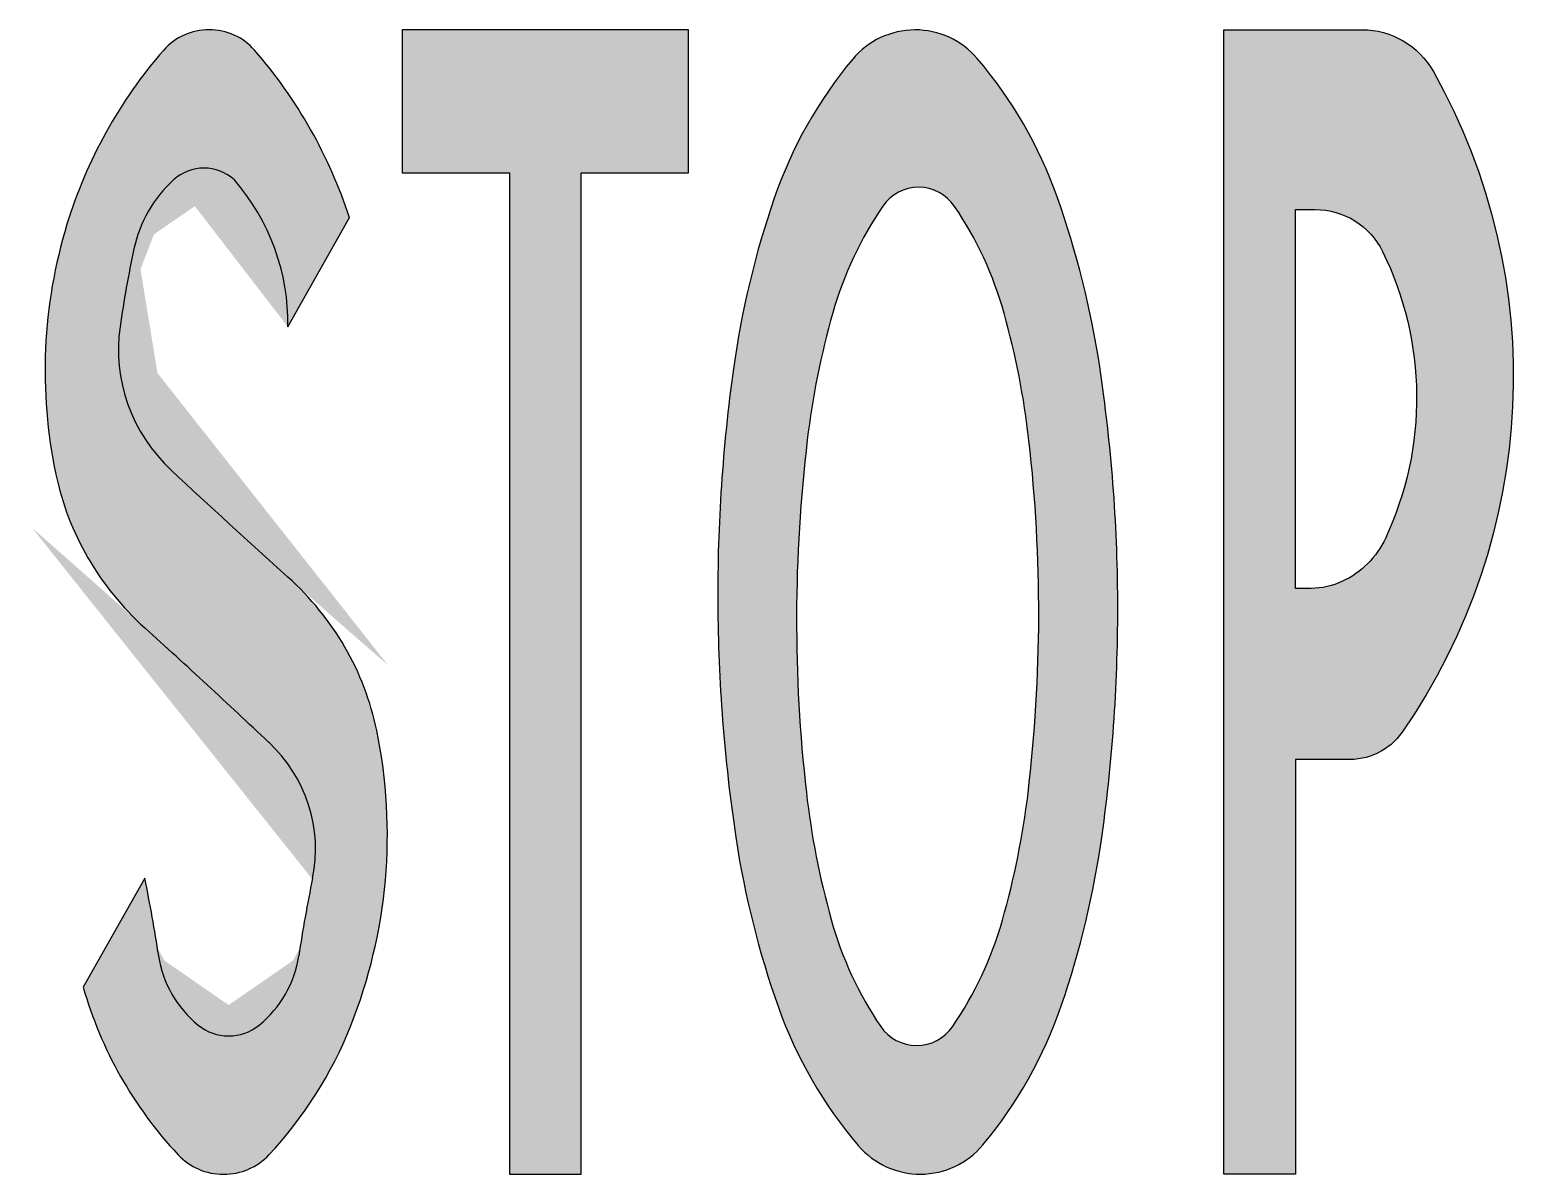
# Model space of a CAD drawing. Header units: metres. Extents: x -1.06 to 1.01, y 0 to 1.6.
import ezdxf

# ---------------------------------------------------------------- set-up
doc = ezdxf.new("R2010")
doc.units = ezdxf.units.M
doc.header["$LTSCALE"] = 0.2

msp = doc.modelspace()

# ---------------------------------------------------------------- hatches: boundary and pattern name
at = {"true_color": 0xfaf528}
h = msp.add_hatch(color=2, dxfattribs=at)
h.dxf.hatch_style = 1
edge = h.paths.add_edge_path()
edge.add_ellipse((-8.8747, -7.4328), major_axis=(-11.6596, 0), ratio=0.963855, start_angle=225.65154, end_angle=226.83116, ccw=False)
edge.add_ellipse((-0.876, 0.4542), major_axis=(0.2169, 0), ratio=0.963855, start_angle=-11.18, end_angle=45.6515, ccw=False)
edge.add_ellipse((1.5982, -0.0171), major_axis=(2.3052, 0), ratio=0.963855, start_angle=168.82, end_angle=171.6649)
edge.add_ellipse((-0.8437, 0.3277), major_axis=(0.1628, 0), ratio=0.963855, start_angle=-49.5014, end_angle=-8.3351, ccw=False)
edge.add_ellipse((-0.7805, 0.2564), major_axis=(-0.0655, 0), ratio=0.963855, start_angle=49.5014, end_angle=130.4986, ccw=False)
edge.add_ellipse((-0.7174, 0.3277), major_axis=(-0.1628, 0), ratio=0.963855, start_angle=8.3351, end_angle=49.5014, ccw=False)
edge.add_ellipse((-3.1592, -0.0171), major_axis=(-2.3052, 0), ratio=0.963855, start_angle=188.3351, end_angle=191.18)
edge.add_line((-0.8978, 0.4137), (-0.9838, 0.2613))
edge.add_ellipse((-0.405, 0.4137), major_axis=(-0.6, 0), ratio=0.963855, start_angle=15.2802, end_angle=28.6212)
edge.add_ellipse((-0.405, 0.4137), major_axis=(-0.6, 0), ratio=0.963855, start_angle=28.6212, end_angle=41.9622)
edge.add_ellipse((-0.7877, 0.082), major_axis=(-0.0853, 0), ratio=0.963855, start_angle=41.9622, end_angle=138.0378)
edge.add_ellipse((-1.1705, 0.4137), major_axis=(0.6, 0), ratio=0.963855, start_angle=-41.9622, end_angle=-20.9811)
edge.add_ellipse((-1.335, 0.4745), major_axis=(0.7762, 0), ratio=0.963855, start_angle=-20.9811, end_angle=11.2202)
edge.add_ellipse((-0.98, 0.5424), major_axis=(0.4143, 0), ratio=0.963855, start_angle=11.2202, end_angle=47.0693)
edge.add_ellipse((6.3364, 8.123), major_axis=(-10.3275, 0), ratio=0.963855, start_angle=45.82206, end_angle=47.06928, ccw=False)
edge.add_ellipse((-0.6908, 1.1526), major_axis=(-0.2438, 0), ratio=0.963855, start_angle=-7.8691, end_angle=45.8221, ccw=False)
edge.add_ellipse((0.7878, 0.9556), major_axis=(1.7365, 0), ratio=0.963855, start_angle=168.3539, end_angle=172.1309, ccw=False)
edge.add_ellipse((-0.7242, 1.256), major_axis=(0.1927, 0), ratio=0.963855, start_angle=133.8095, end_angle=168.3539, ccw=False)
edge.add_ellipse((-0.8151, 1.3473), major_axis=(0.0614, 0), ratio=0.963855, start_angle=46.1905, end_angle=133.8095, ccw=False)
edge.add_ellipse((-1.0218, 1.1905), major_axis=(0.324, 0), ratio=0.963855, start_angle=-1.0445, end_angle=39.7203, ccw=False)
edge.add_line((-0.6978, 1.1848), (-0.6118, 1.3372))
edge.add_ellipse((-1.2854, 1.1349), major_axis=(0.7055, 0), ratio=0.963855, start_angle=17.3037, end_angle=39.9387)
edge.add_ellipse((-0.8079, 1.5203), major_axis=(-0.0827, 0), ratio=0.963855, start_angle=219.9387, end_angle=320.0613)
edge.add_ellipse((-0.3337, 1.1376), major_axis=(0.7012, 0), ratio=0.963855, start_angle=140.0613, end_angle=163.6316)
edge.add_ellipse((-0.282, 1.123), major_axis=(-0.7551, 0), ratio=0.963855, start_angle=-16.3684, end_angle=11.4584)
edge.add_ellipse((-0.6107, 1.0587), major_axis=(0.4197, 0), ratio=0.963855, start_angle=191.4584, end_angle=226.8312)
h = msp.add_hatch(color=2, dxfattribs=at)
h.dxf.hatch_style = 1
h.paths.add_polyline_path([(-0.2882, 1.4), (-0.1382, 1.4), (-0.1382, 1.6), (-0.5382, 1.6), (-0.5382, 1.4), (-0.3882, 1.4), (-0.3882, 0), (-0.2882, 0)])
h = msp.add_hatch(color=2, dxfattribs=at)
h.dxf.hatch_style = 1
h.paths.add_polyline_path([(-0.0971, 0.7984, 0.035951), (-0.0719, 0.4712, 0.048145), (-0.0124, 0.2333, 0.091404), (0.0992, 0.04, 0.221001), (0.1864, 0, 0.221001), (0.2733, 0.0409, 0.091404), (0.3829, 0.2353, 0.048145), (0.4399, 0.4738, 0.035951), (0.4618, 0.8013, 0.035951), (0.4366, 1.1285, 0.048145), (0.3771, 1.3664, 0.091404), (0.2655, 1.5597, 0.221001), (0.1783, 1.5997, 0.221001), (0.0914, 1.5588, 0.091404), (-0.0182, 1.3644, 0.048145), (-0.0752, 1.1259, 0.035951)])
h.paths.add_polyline_path([(0.028, 1.0266, -0.039673), (0.0637, 1.2043, -0.080902), (0.1337, 1.3533, -0.248159), (0.1838, 1.3797, -0.248159), (0.2338, 1.353, -0.080902), (0.303, 1.2036, -0.039673), (0.3377, 1.0258, -0.029084), (0.3514, 0.7792, -0.029084), (0.3364, 0.5328, -0.039673), (0.3007, 0.3552, -0.080902), (0.2307, 0.2061, -0.248159), (0.1806, 0.1798, -0.248159), (0.1306, 0.2064, -0.080902), (0.0614, 0.3558, -0.039673), (0.0267, 0.5336, -0.029084), (0.013, 0.7802, -0.029084)], flags=16)
h = msp.add_hatch(color=2, dxfattribs=at)
h.dxf.hatch_style = 1
h.paths.add_polyline_path([(0.9028, 1.5416, 0.271041), (0.803, 1.6), (0.61, 1.6), (0.61, 0), (0.71, 0), (0.71, 0.5798), (0.7806, 0.5798, 0.262181), (0.8591, 0.6178, 0.287164)])
h.paths.add_polyline_path([(0.71, 0.8188), (0.71, 1.3486), (0.7375, 1.3486, -0.285912), (0.8319, 1.2898, -0.227348), (0.8358, 0.8888, -0.176167), (0.7758, 0.8288, -0.105497), (0.7321, 0.8188)], flags=16)

# ---------------------------------------------------------------- linework, layer by layer
at = {"color": 2, "true_color": 0xfaf528}
msp.add_line((-0.8978, 0.4137), (-0.9838, 0.2613), dxfattribs=at)
at = {"color": 2, "true_color": 0xfaf528, "flags": 128}
msp.add_lwpolyline([(-0.5382, 1.6), (-0.5382, 1.4), (-0.3882, 1.4), (-0.3882, 0), (-0.2882, 0), (-0.2882, 1.4), (-0.1382, 1.4), (-0.1382, 1.6)], close=True, dxfattribs=at)
at = {"color": 2, "true_color": 0xfaf528}
for points in [[(0.1783, 1.5997, 0.221001), (0.0914, 1.5588, 0.091404), (-0.0182, 1.3644, 0.048145), (-0.0752, 1.1259, 0.035951), (-0.0971, 0.7984, 0.035951), (-0.0719, 0.4712, 0.048145), (-0.0124, 0.2333, 0.091404), (0.0992, 0.04, 0.221001), (0.1864, 0, 0.221001), (0.2733, 0.0409, 0.091404), (0.3829, 0.2353, 0.048145), (0.4399, 0.4738, 0.035951), (0.4618, 0.8013, 0.035951), (0.4366, 1.1285, 0.048145), (0.3771, 1.3664, 0.091404), (0.2655, 1.5597, 0.221001)], [(0.1838, 1.3797, 0.248159), (0.1337, 1.3533, 0.080902), (0.0637, 1.2043, 0.039673), (0.028, 1.0266, 0.029084), (0.013, 0.7802, 0.029084), (0.0267, 0.5336, 0.039673), (0.0614, 0.3558, 0.080902), (0.1306, 0.2064, 0.248159), (0.1806, 0.1798, 0.248159), (0.2307, 0.2061, 0.080902), (0.3007, 0.3552, 0.039673), (0.3364, 0.5328, 0.029084), (0.3514, 0.7792, 0.029084), (0.3377, 1.0258, 0.039673), (0.303, 1.2036, 0.080902), (0.2338, 1.353, 0.248159)]]:
    msp.add_lwpolyline(points, format="xyb", close=True, dxfattribs=at)
at = {"color": 2, "true_color": 0xfaf528, "flags": 128}
for points in [[(0.61, 1.6), (0.803, 1.6, -0.271041), (0.9028, 1.5416, -0.287164), (0.8591, 0.6178, -0.262181), (0.7806, 0.5798), (0.71, 0.5798), (0.71, 0), (0.61, 0)], [(0.71, 0.8188), (0.71, 1.3486), (0.7375, 1.3486, -0.285912), (0.8319, 1.2898, -0.227348), (0.8358, 0.8888, -0.176167), (0.7758, 0.8288, -0.105497), (0.7321, 0.8188)]]:
    msp.add_lwpolyline(points, format="xyb", close=True, dxfattribs=at)
msp.add_lwpolyline([(-0.6978, 1.1848), (-0.6978, 1.1848), (-0.6118, 1.3372)], dxfattribs=at)
at = {"color": 2, "true_color": 0xfaf528}
for centre, major_axis, start_param, end_param in [((-0.8079, 1.5203), (-0.0827, 0), 3.838654, 5.586124), ((-0.3337, 1.1376), (0.7012, 0), 2.444531, 2.855911), ((-1.2854, 1.1349), (0.7055, 0), 0.302007, 0.697061), ((-0.8151, 1.3473), (0.0614, 0), 0.806176, 2.335417), ((-0.7242, 1.256), (0.1927, 0), 2.335417, 2.938331), ((-1.0218, 1.1905), (0.324, 0), -0.01823, 0.69325), ((-0.282, 1.123), (-0.7551, 0), -0.285682, 0.199986), ((0.7878, 0.9556), (1.7365, 0), 2.938331, 3.004251), ((-0.6908, 1.1526), (-0.2438, 0), -0.137342, 0.799746), ((-0.6107, 1.0587), (0.4197, 0), 3.341579, 3.958951), ((6.3364, 8.123), (-10.3275, 0), 0.799746, 0.821514), ((-0.98, 0.5424), (0.4143, 0), 0.19583, 0.821514), ((-8.8747, -7.4328), (-11.6596, 0), 3.938362, 3.958951), ((-0.876, 0.4542), (0.2169, 0), -0.195129, 0.79677), ((-1.335, 0.4745), (0.7762, 0), -0.366189, 0.19583), ((-3.1592, -0.0171), (-2.3052, 0), 3.287068, 3.336721), ((1.5982, -0.0171), (2.3052, 0), 2.946464, 2.996118), ((-0.7174, 0.3277), (-0.1628, 0), 0.145475, 0.863963), ((-0.8437, 0.3277), (0.1628, 0), -0.863963, -0.145475), ((-0.405, 0.4137), (-0.6, 0), 0.26669, 0.499534), ((-0.7805, 0.2564), (-0.0655, 0), 0.863963, 2.27763), ((-1.1705, 0.4137), (0.6, 0), -0.732378, -0.366189), ((-0.405, 0.4137), (-0.6, 0), 0.499534, 0.732378), ((-0.7877, 0.082), (-0.0853, 0), 0.732378, 2.409214)]:
    msp.add_ellipse(centre, major_axis=major_axis, ratio=0.963855, start_param=start_param, end_param=end_param, dxfattribs=at)

doc.saveas('drawing.dxf')
